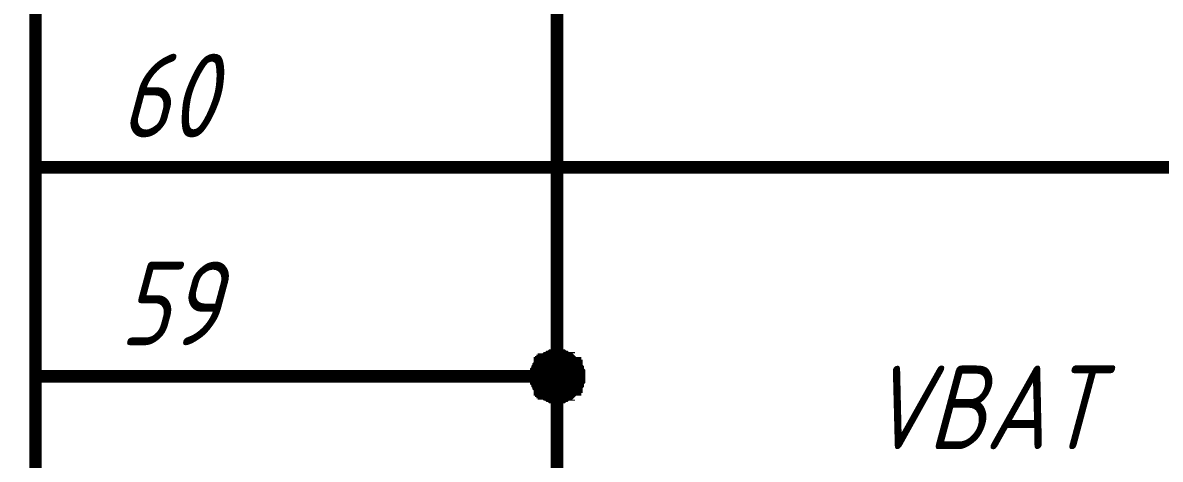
# Paper-space layout 'Layout1' of a CAD drawing. Extents: x -1 to 840, y -1 to 593.
# Drawn here: x 642.91 to 670.14, y 444 to 454.44 of the extents above; entities that cross this region are included whole.
import ezdxf

# ---------------------------------------------------------------- set-up
doc = ezdxf.new("R2010")
doc.units = 0
doc.header["$MEASUREMENT"] = 0
doc.layers.add('Sheet', color=255, linetype='CONTINUOUS')
doc.styles.add('GOST type A0', font='', dxfattribs={"oblique": 15, "height": 3.5})
doc.styles.get('GOST type A0').set_extended_font_data('GOST type A')

psp = doc.layouts.get("Layout1")

# ---------------------------------------------------------------- linework, layer by layer
at = {"layer": 'Sheet', "color": 7, "const_width": 0.3}
psp.add_lwpolyline([(585.728, 496.002), (643.213, 496.002), (643.213, 321.002), (585.728, 321.002), (585.728, 496.002)], close=True, dxfattribs=at)
at = {"layer": 'Sheet', "color": 7}
for points, const_width in [([(645.698, 455.988), (645.698, 455.988), (655.698, 455.988), (655.698, 445.985)], 0.3), ([(643.213, 450.986), (645.698, 450.986)], 0.3), ([(645.698, 450.986), (658.213, 450.986), (658.213, 450.986), (685.698, 450.986)], 0.3), ([(655.201, 445.985), (655.201, 446.016), (655.201, 446.047), (655.201, 446.047), (655.201, 446.078), (655.201, 446.109), (655.232, 446.14), (655.232, 446.171), (655.232, 446.171), (655.263, 446.202), (655.263, 446.233), (655.263, 446.233), (655.294, 446.264), (655.294, 446.295), (655.325, 446.295), (655.325, 446.326), (655.356, 446.326), (655.356, 446.357), (655.387, 446.357), (655.387, 446.389), (655.418, 446.389), (655.449, 446.42), (655.449, 446.42), (655.48, 446.42), (655.511, 446.451), (655.511, 446.451), (655.542, 446.451), (655.574, 446.482), (655.605, 446.482), (655.636, 446.482), (655.636, 446.482), (655.667, 446.482), (655.698, 446.482)], 0.3), ([(655.201, 445.985), (655.201, 446.016), (655.201, 446.047), (655.201, 446.047), (655.201, 446.078), (655.201, 446.109), (655.232, 446.14), (655.232, 446.171), (655.232, 446.171), (655.263, 446.202), (655.263, 446.233), (655.263, 446.233), (655.294, 446.264), (655.294, 446.295), (655.325, 446.295), (655.325, 446.326), (655.356, 446.326), (655.356, 446.357), (655.387, 446.357), (655.387, 446.389), (655.418, 446.389), (655.449, 446.42), (655.449, 446.42), (655.48, 446.42), (655.511, 446.451), (655.511, 446.451), (655.542, 446.451), (655.574, 446.482), (655.605, 446.482), (655.636, 446.482), (655.636, 446.482), (655.667, 446.482), (655.698, 446.482)], 0.3), ([(655.201, 445.985), (655.201, 446.016), (655.201, 446.047), (655.201, 446.047), (655.201, 446.078), (655.201, 446.109), (655.232, 446.14), (655.232, 446.171), (655.232, 446.171), (655.263, 446.202), (655.263, 446.233), (655.263, 446.233), (655.294, 446.264), (655.294, 446.295), (655.325, 446.295), (655.325, 446.326), (655.356, 446.326), (655.356, 446.357), (655.387, 446.357), (655.387, 446.389), (655.418, 446.389), (655.449, 446.42), (655.449, 446.42), (655.48, 446.42), (655.511, 446.451), (655.511, 446.451), (655.542, 446.451), (655.574, 446.482), (655.605, 446.482), (655.636, 446.482), (655.636, 446.482), (655.667, 446.482), (655.698, 446.482)], 0.3), ([(655.201, 445.985), (655.201, 446.016), (655.201, 446.047), (655.201, 446.047), (655.201, 446.078), (655.201, 446.109), (655.232, 446.14), (655.232, 446.171), (655.232, 446.171), (655.263, 446.202), (655.263, 446.233), (655.263, 446.233), (655.294, 446.264), (655.294, 446.295), (655.325, 446.295), (655.325, 446.326), (655.356, 446.326), (655.356, 446.357), (655.387, 446.357), (655.387, 446.389), (655.418, 446.389), (655.449, 446.42), (655.449, 446.42), (655.48, 446.42), (655.511, 446.451), (655.511, 446.451), (655.542, 446.451), (655.574, 446.482), (655.605, 446.482), (655.636, 446.482), (655.636, 446.482), (655.667, 446.482), (655.698, 446.482)], 0.3), ([(655.201, 445.985), (655.201, 446.016), (655.201, 446.047), (655.201, 446.047), (655.201, 446.078), (655.201, 446.109), (655.232, 446.14), (655.232, 446.171), (655.232, 446.171), (655.263, 446.202), (655.263, 446.233), (655.263, 446.233), (655.294, 446.264), (655.294, 446.295), (655.325, 446.295), (655.325, 446.326), (655.356, 446.326), (655.356, 446.357), (655.387, 446.357), (655.387, 446.389), (655.418, 446.389), (655.449, 446.42), (655.449, 446.42), (655.48, 446.42), (655.511, 446.451), (655.511, 446.451), (655.542, 446.451), (655.574, 446.482), (655.605, 446.482), (655.636, 446.482), (655.636, 446.482), (655.667, 446.482), (655.698, 446.482)], 0.0991), ([(655.201, 445.985), (655.201, 446.016), (655.201, 446.047), (655.201, 446.047), (655.201, 446.078), (655.201, 446.109), (655.232, 446.14), (655.232, 446.171), (655.232, 446.171), (655.263, 446.202), (655.263, 446.233), (655.263, 446.233), (655.294, 446.264), (655.294, 446.295), (655.325, 446.295), (655.325, 446.326), (655.356, 446.326), (655.356, 446.357), (655.387, 446.357), (655.387, 446.389), (655.418, 446.389), (655.449, 446.42), (655.449, 446.42), (655.48, 446.42), (655.511, 446.451), (655.511, 446.451), (655.542, 446.451), (655.574, 446.482), (655.605, 446.482), (655.636, 446.482), (655.636, 446.482), (655.667, 446.482), (655.698, 446.482)], 0.0991), ([(655.201, 445.985), (655.201, 446.016), (655.201, 446.047), (655.201, 446.047), (655.201, 446.078), (655.201, 446.109), (655.232, 446.14), (655.232, 446.171), (655.232, 446.171), (655.263, 446.202), (655.263, 446.233), (655.263, 446.233), (655.294, 446.264), (655.294, 446.295), (655.325, 446.295), (655.325, 446.326), (655.356, 446.326), (655.356, 446.357), (655.387, 446.357), (655.387, 446.389), (655.418, 446.389), (655.449, 446.42), (655.449, 446.42), (655.48, 446.42), (655.511, 446.451), (655.511, 446.451), (655.542, 446.451), (655.574, 446.482), (655.605, 446.482), (655.636, 446.482), (655.636, 446.482), (655.667, 446.482), (655.698, 446.482)], 0.0991), ([(655.201, 445.985), (655.201, 446.016), (655.201, 446.047), (655.201, 446.047), (655.201, 446.078), (655.201, 446.109), (655.232, 446.14), (655.232, 446.171), (655.232, 446.171), (655.263, 446.202), (655.263, 446.233), (655.263, 446.233), (655.294, 446.264), (655.294, 446.295), (655.325, 446.295), (655.325, 446.326), (655.356, 446.326), (655.356, 446.357), (655.387, 446.357), (655.387, 446.389), (655.418, 446.389), (655.449, 446.42), (655.449, 446.42), (655.48, 446.42), (655.511, 446.451), (655.511, 446.451), (655.542, 446.451), (655.574, 446.482), (655.605, 446.482), (655.636, 446.482), (655.636, 446.482), (655.667, 446.482), (655.698, 446.482)], 0.0991), ([(655.698, 446.482), (655.698, 446.482)], 0.3), ([(655.698, 446.482), (655.729, 446.482), (655.76, 446.482), (655.76, 446.482), (655.791, 446.482), (655.822, 446.482), (655.853, 446.451), (655.884, 446.451), (655.884, 446.451), (655.915, 446.42), (655.946, 446.42), (655.977, 446.42), (655.977, 446.389), (656.008, 446.389), (656.039, 446.357), (656.039, 446.357), (656.07, 446.326), (656.07, 446.326), (656.101, 446.295), (656.133, 446.295), (656.133, 446.264), (656.133, 446.233), (656.164, 446.233), (656.164, 446.202), (656.195, 446.171), (656.195, 446.171), (656.195, 446.14), (656.195, 446.109), (656.226, 446.078), (656.226, 446.047), (656.226, 446.047), (656.226, 446.016), (656.226, 445.985)], 0.3), ([(655.698, 446.482), (655.698, 446.482)], 0.3), ([(655.698, 446.482), (655.729, 446.482), (655.76, 446.482), (655.76, 446.482), (655.791, 446.482), (655.822, 446.482), (655.853, 446.451), (655.884, 446.451), (655.884, 446.451), (655.915, 446.42), (655.946, 446.42), (655.977, 446.42), (655.977, 446.389), (656.008, 446.389), (656.039, 446.357), (656.039, 446.357), (656.07, 446.326), (656.07, 446.326), (656.101, 446.295), (656.133, 446.295), (656.133, 446.264), (656.133, 446.233), (656.164, 446.233), (656.164, 446.202), (656.195, 446.171), (656.195, 446.171), (656.195, 446.14), (656.195, 446.109), (656.226, 446.078), (656.226, 446.047), (656.226, 446.047), (656.226, 446.016), (656.226, 445.985)], 0.3), ([(655.698, 446.482), (655.698, 446.482)], 0.3), ([(655.698, 446.482), (655.729, 446.482), (655.76, 446.482), (655.76, 446.482), (655.791, 446.482), (655.822, 446.482), (655.853, 446.451), (655.884, 446.451), (655.884, 446.451), (655.915, 446.42), (655.946, 446.42), (655.977, 446.42), (655.977, 446.389), (656.008, 446.389), (656.039, 446.357), (656.039, 446.357), (656.07, 446.326), (656.07, 446.326), (656.101, 446.295), (656.133, 446.295), (656.133, 446.264), (656.133, 446.233), (656.164, 446.233), (656.164, 446.202), (656.195, 446.171), (656.195, 446.171), (656.195, 446.14), (656.195, 446.109), (656.226, 446.078), (656.226, 446.047), (656.226, 446.047), (656.226, 446.016), (656.226, 445.985)], 0.3), ([(655.698, 446.482), (655.698, 446.482)], 0.3), ([(655.698, 446.482), (655.729, 446.482), (655.76, 446.482), (655.76, 446.482), (655.791, 446.482), (655.822, 446.482), (655.853, 446.451), (655.884, 446.451), (655.884, 446.451), (655.915, 446.42), (655.946, 446.42), (655.977, 446.42), (655.977, 446.389), (656.008, 446.389), (656.039, 446.357), (656.039, 446.357), (656.07, 446.326), (656.07, 446.326), (656.101, 446.295), (656.133, 446.295), (656.133, 446.264), (656.133, 446.233), (656.164, 446.233), (656.164, 446.202), (656.195, 446.171), (656.195, 446.171), (656.195, 446.14), (656.195, 446.109), (656.226, 446.078), (656.226, 446.047), (656.226, 446.047), (656.226, 446.016), (656.226, 445.985)], 0.3), ([(655.698, 446.482), (655.698, 446.482)], 0.0991), ([(655.698, 446.482), (655.729, 446.482), (655.76, 446.482), (655.76, 446.482), (655.791, 446.482), (655.822, 446.482), (655.853, 446.451), (655.884, 446.451), (655.884, 446.451), (655.915, 446.42), (655.946, 446.42), (655.977, 446.42), (655.977, 446.389), (656.008, 446.389), (656.039, 446.357), (656.039, 446.357), (656.07, 446.326), (656.07, 446.326), (656.101, 446.295), (656.133, 446.295), (656.133, 446.264), (656.133, 446.233), (656.164, 446.233), (656.164, 446.202), (656.195, 446.171), (656.195, 446.171), (656.195, 446.14), (656.195, 446.109), (656.226, 446.078), (656.226, 446.047), (656.226, 446.047), (656.226, 446.016), (656.226, 445.985)], 0.0991), ([(655.698, 446.482), (655.698, 446.482)], 0.0991), ([(655.698, 446.482), (655.729, 446.482), (655.76, 446.482), (655.76, 446.482), (655.791, 446.482), (655.822, 446.482), (655.853, 446.451), (655.884, 446.451), (655.884, 446.451), (655.915, 446.42), (655.946, 446.42), (655.977, 446.42), (655.977, 446.389), (656.008, 446.389), (656.039, 446.357), (656.039, 446.357), (656.07, 446.326), (656.07, 446.326), (656.101, 446.295), (656.133, 446.295), (656.133, 446.264), (656.133, 446.233), (656.164, 446.233), (656.164, 446.202), (656.195, 446.171), (656.195, 446.171), (656.195, 446.14), (656.195, 446.109), (656.226, 446.078), (656.226, 446.047), (656.226, 446.047), (656.226, 446.016), (656.226, 445.985)], 0.0991), ([(655.698, 446.482), (655.698, 446.482)], 0.0991), ([(655.698, 446.482), (655.729, 446.482), (655.76, 446.482), (655.76, 446.482), (655.791, 446.482), (655.822, 446.482), (655.853, 446.451), (655.884, 446.451), (655.884, 446.451), (655.915, 446.42), (655.946, 446.42), (655.977, 446.42), (655.977, 446.389), (656.008, 446.389), (656.039, 446.357), (656.039, 446.357), (656.07, 446.326), (656.07, 446.326), (656.101, 446.295), (656.133, 446.295), (656.133, 446.264), (656.133, 446.233), (656.164, 446.233), (656.164, 446.202), (656.195, 446.171), (656.195, 446.171), (656.195, 446.14), (656.195, 446.109), (656.226, 446.078), (656.226, 446.047), (656.226, 446.047), (656.226, 446.016), (656.226, 445.985)], 0.0991), ([(655.698, 446.482), (655.698, 446.482)], 0.0991), ([(655.698, 446.482), (655.729, 446.482), (655.76, 446.482), (655.76, 446.482), (655.791, 446.482), (655.822, 446.482), (655.853, 446.451), (655.884, 446.451), (655.884, 446.451), (655.915, 446.42), (655.946, 446.42), (655.977, 446.42), (655.977, 446.389), (656.008, 446.389), (656.039, 446.357), (656.039, 446.357), (656.07, 446.326), (656.07, 446.326), (656.101, 446.295), (656.133, 446.295), (656.133, 446.264), (656.133, 446.233), (656.164, 446.233), (656.164, 446.202), (656.195, 446.171), (656.195, 446.171), (656.195, 446.14), (656.195, 446.109), (656.226, 446.078), (656.226, 446.047), (656.226, 446.047), (656.226, 446.016), (656.226, 445.985)], 0.0991), ([(643.213, 445.985), (645.698, 445.985)], 0.3), ([(645.698, 445.985), (655.698, 445.985), (655.698, 440.983)], 0.3), ([(655.698, 445.488), (655.667, 445.488), (655.636, 445.488), (655.636, 445.488), (655.605, 445.488), (655.574, 445.488), (655.542, 445.519), (655.511, 445.519), (655.511, 445.519), (655.48, 445.55), (655.449, 445.55), (655.449, 445.55), (655.418, 445.581), (655.387, 445.581), (655.387, 445.612), (655.356, 445.612), (655.356, 445.643), (655.325, 445.643), (655.325, 445.674), (655.294, 445.674), (655.294, 445.705), (655.263, 445.736), (655.263, 445.736), (655.263, 445.767), (655.232, 445.798), (655.232, 445.798), (655.232, 445.829), (655.201, 445.86), (655.201, 445.891), (655.201, 445.923), (655.201, 445.923), (655.201, 445.954), (655.201, 445.985)], 0.3), ([(655.201, 445.985), (655.201, 445.985)], 0.3), ([(655.698, 445.488), (655.667, 445.488), (655.636, 445.488), (655.636, 445.488), (655.605, 445.488), (655.574, 445.488), (655.542, 445.519), (655.511, 445.519), (655.511, 445.519), (655.48, 445.55), (655.449, 445.55), (655.449, 445.55), (655.418, 445.581), (655.387, 445.581), (655.387, 445.612), (655.356, 445.612), (655.356, 445.643), (655.325, 445.643), (655.325, 445.674), (655.294, 445.674), (655.294, 445.705), (655.263, 445.736), (655.263, 445.736), (655.263, 445.767), (655.232, 445.798), (655.232, 445.798), (655.232, 445.829), (655.201, 445.86), (655.201, 445.891), (655.201, 445.923), (655.201, 445.923), (655.201, 445.954), (655.201, 445.985)], 0.3), ([(655.201, 445.985), (655.201, 445.985)], 0.3), ([(655.698, 445.488), (655.667, 445.488), (655.636, 445.488), (655.636, 445.488), (655.605, 445.488), (655.574, 445.488), (655.542, 445.519), (655.511, 445.519), (655.511, 445.519), (655.48, 445.55), (655.449, 445.55), (655.449, 445.55), (655.418, 445.581), (655.387, 445.581), (655.387, 445.612), (655.356, 445.612), (655.356, 445.643), (655.325, 445.643), (655.325, 445.674), (655.294, 445.674), (655.294, 445.705), (655.263, 445.736), (655.263, 445.736), (655.263, 445.767), (655.232, 445.798), (655.232, 445.798), (655.232, 445.829), (655.201, 445.86), (655.201, 445.891), (655.201, 445.923), (655.201, 445.923), (655.201, 445.954), (655.201, 445.985)], 0.3), ([(655.201, 445.985), (655.201, 445.985)], 0.3), ([(655.698, 445.488), (655.667, 445.488), (655.636, 445.488), (655.636, 445.488), (655.605, 445.488), (655.574, 445.488), (655.542, 445.519), (655.511, 445.519), (655.511, 445.519), (655.48, 445.55), (655.449, 445.55), (655.449, 445.55), (655.418, 445.581), (655.387, 445.581), (655.387, 445.612), (655.356, 445.612), (655.356, 445.643), (655.325, 445.643), (655.325, 445.674), (655.294, 445.674), (655.294, 445.705), (655.263, 445.736), (655.263, 445.736), (655.263, 445.767), (655.232, 445.798), (655.232, 445.798), (655.232, 445.829), (655.201, 445.86), (655.201, 445.891), (655.201, 445.923), (655.201, 445.923), (655.201, 445.954), (655.201, 445.985)], 0.3), ([(655.201, 445.985), (655.201, 445.985)], 0.3), ([(656.226, 445.985), (656.226, 445.954), (656.226, 445.923), (656.226, 445.923), (656.226, 445.891), (656.195, 445.86), (656.195, 445.829), (656.195, 445.798), (656.195, 445.798), (656.164, 445.767), (656.164, 445.736), (656.133, 445.736), (656.133, 445.705), (656.133, 445.674), (656.101, 445.674), (656.07, 445.643), (656.07, 445.643), (656.039, 445.612), (656.039, 445.612), (656.008, 445.581), (655.977, 445.581), (655.977, 445.55), (655.946, 445.55), (655.915, 445.55), (655.884, 445.519), (655.884, 445.519), (655.853, 445.519), (655.822, 445.488), (655.791, 445.488), (655.76, 445.488), (655.76, 445.488), (655.729, 445.488), (655.698, 445.488)], 0.3), ([(656.226, 445.985), (656.226, 445.954), (656.226, 445.923), (656.226, 445.923), (656.226, 445.891), (656.195, 445.86), (656.195, 445.829), (656.195, 445.798), (656.195, 445.798), (656.164, 445.767), (656.164, 445.736), (656.133, 445.736), (656.133, 445.705), (656.133, 445.674), (656.101, 445.674), (656.07, 445.643), (656.07, 445.643), (656.039, 445.612), (656.039, 445.612), (656.008, 445.581), (655.977, 445.581), (655.977, 445.55), (655.946, 445.55), (655.915, 445.55), (655.884, 445.519), (655.884, 445.519), (655.853, 445.519), (655.822, 445.488), (655.791, 445.488), (655.76, 445.488), (655.76, 445.488), (655.729, 445.488), (655.698, 445.488)], 0.3), ([(656.226, 445.985), (656.226, 445.954), (656.226, 445.923), (656.226, 445.923), (656.226, 445.891), (656.195, 445.86), (656.195, 445.829), (656.195, 445.798), (656.195, 445.798), (656.164, 445.767), (656.164, 445.736), (656.133, 445.736), (656.133, 445.705), (656.133, 445.674), (656.101, 445.674), (656.07, 445.643), (656.07, 445.643), (656.039, 445.612), (656.039, 445.612), (656.008, 445.581), (655.977, 445.581), (655.977, 445.55), (655.946, 445.55), (655.915, 445.55), (655.884, 445.519), (655.884, 445.519), (655.853, 445.519), (655.822, 445.488), (655.791, 445.488), (655.76, 445.488), (655.76, 445.488), (655.729, 445.488), (655.698, 445.488)], 0.3), ([(656.226, 445.985), (656.226, 445.954), (656.226, 445.923), (656.226, 445.923), (656.226, 445.891), (656.195, 445.86), (656.195, 445.829), (656.195, 445.798), (656.195, 445.798), (656.164, 445.767), (656.164, 445.736), (656.133, 445.736), (656.133, 445.705), (656.133, 445.674), (656.101, 445.674), (656.07, 445.643), (656.07, 445.643), (656.039, 445.612), (656.039, 445.612), (656.008, 445.581), (655.977, 445.581), (655.977, 445.55), (655.946, 445.55), (655.915, 445.55), (655.884, 445.519), (655.884, 445.519), (655.853, 445.519), (655.822, 445.488), (655.791, 445.488), (655.76, 445.488), (655.76, 445.488), (655.729, 445.488), (655.698, 445.488)], 0.3), ([(656.226, 445.985), (656.226, 445.985), (656.226, 445.985), (656.226, 445.985), (656.226, 445.985), (656.226, 445.985), (656.226, 445.985), (656.226, 445.985), (656.226, 445.985), (656.226, 445.985), (656.226, 445.985), (656.226, 445.985), (656.226, 445.985), (656.226, 445.985), (656.226, 445.985), (656.226, 445.985), (656.226, 445.985), (656.226, 445.985), (656.226, 445.985), (656.226, 445.985), (656.226, 445.985), (656.226, 445.985), (656.226, 445.985), (656.226, 445.985), (656.226, 445.985), (656.226, 445.985), (656.226, 445.985), (656.226, 445.985), (656.226, 445.985), (656.226, 445.985), (656.226, 445.985), (656.226, 445.985), (656.226, 445.985)], 0.3), ([(656.226, 445.985), (656.226, 445.985)], 0.3), ([(656.226, 445.985), (656.226, 445.985), (656.226, 445.985), (656.226, 445.985), (656.226, 445.985), (656.226, 445.985), (656.226, 445.985), (656.226, 445.985), (656.226, 445.985), (656.226, 445.985), (656.226, 445.985), (656.226, 445.985), (656.226, 445.985), (656.226, 445.985), (656.226, 445.985), (656.226, 445.985), (656.226, 445.985), (656.226, 445.985), (656.226, 445.985), (656.226, 445.985), (656.226, 445.985), (656.226, 445.985), (656.226, 445.985), (656.226, 445.985), (656.226, 445.985), (656.226, 445.985), (656.226, 445.985), (656.226, 445.985), (656.226, 445.985), (656.226, 445.985), (656.226, 445.985), (656.226, 445.985), (656.226, 445.985)], 0.3), ([(656.226, 445.985), (656.226, 445.985)], 0.3), ([(656.226, 445.985), (656.226, 445.985), (656.226, 445.985), (656.226, 445.985), (656.226, 445.985), (656.226, 445.985), (656.226, 445.985), (656.226, 445.985), (656.226, 445.985), (656.226, 445.985), (656.226, 445.985), (656.226, 445.985), (656.226, 445.985), (656.226, 445.985), (656.226, 445.985), (656.226, 445.985), (656.226, 445.985), (656.226, 445.985), (656.226, 445.985), (656.226, 445.985), (656.226, 445.985), (656.226, 445.985), (656.226, 445.985), (656.226, 445.985), (656.226, 445.985), (656.226, 445.985), (656.226, 445.985), (656.226, 445.985), (656.226, 445.985), (656.226, 445.985), (656.226, 445.985), (656.226, 445.985), (656.226, 445.985)], 0.3), ([(656.226, 445.985), (656.226, 445.985)], 0.3), ([(656.226, 445.985), (656.226, 445.985), (656.226, 445.985), (656.226, 445.985), (656.226, 445.985), (656.226, 445.985), (656.226, 445.985), (656.226, 445.985), (656.226, 445.985), (656.226, 445.985), (656.226, 445.985), (656.226, 445.985), (656.226, 445.985), (656.226, 445.985), (656.226, 445.985), (656.226, 445.985), (656.226, 445.985), (656.226, 445.985), (656.226, 445.985), (656.226, 445.985), (656.226, 445.985), (656.226, 445.985), (656.226, 445.985), (656.226, 445.985), (656.226, 445.985), (656.226, 445.985), (656.226, 445.985), (656.226, 445.985), (656.226, 445.985), (656.226, 445.985), (656.226, 445.985), (656.226, 445.985), (656.226, 445.985)], 0.3), ([(656.226, 445.985), (656.226, 445.985)], 0.3), ([(655.698, 445.488), (655.667, 445.488), (655.636, 445.488), (655.636, 445.488), (655.605, 445.488), (655.574, 445.488), (655.542, 445.519), (655.511, 445.519), (655.511, 445.519), (655.48, 445.55), (655.449, 445.55), (655.449, 445.55), (655.418, 445.581), (655.387, 445.581), (655.387, 445.612), (655.356, 445.612), (655.356, 445.643), (655.325, 445.643), (655.325, 445.674), (655.294, 445.674), (655.294, 445.705), (655.263, 445.736), (655.263, 445.736), (655.263, 445.767), (655.232, 445.798), (655.232, 445.798), (655.232, 445.829), (655.201, 445.86), (655.201, 445.891), (655.201, 445.923), (655.201, 445.923), (655.201, 445.954), (655.201, 445.985)], 0.0991), ([(655.201, 445.985), (655.201, 445.985)], 0.0991), ([(655.698, 445.488), (655.667, 445.488), (655.636, 445.488), (655.636, 445.488), (655.605, 445.488), (655.574, 445.488), (655.542, 445.519), (655.511, 445.519), (655.511, 445.519), (655.48, 445.55), (655.449, 445.55), (655.449, 445.55), (655.418, 445.581), (655.387, 445.581), (655.387, 445.612), (655.356, 445.612), (655.356, 445.643), (655.325, 445.643), (655.325, 445.674), (655.294, 445.674), (655.294, 445.705), (655.263, 445.736), (655.263, 445.736), (655.263, 445.767), (655.232, 445.798), (655.232, 445.798), (655.232, 445.829), (655.201, 445.86), (655.201, 445.891), (655.201, 445.923), (655.201, 445.923), (655.201, 445.954), (655.201, 445.985)], 0.0991), ([(655.201, 445.985), (655.201, 445.985)], 0.0991), ([(655.698, 445.488), (655.667, 445.488), (655.636, 445.488), (655.636, 445.488), (655.605, 445.488), (655.574, 445.488), (655.542, 445.519), (655.511, 445.519), (655.511, 445.519), (655.48, 445.55), (655.449, 445.55), (655.449, 445.55), (655.418, 445.581), (655.387, 445.581), (655.387, 445.612), (655.356, 445.612), (655.356, 445.643), (655.325, 445.643), (655.325, 445.674), (655.294, 445.674), (655.294, 445.705), (655.263, 445.736), (655.263, 445.736), (655.263, 445.767), (655.232, 445.798), (655.232, 445.798), (655.232, 445.829), (655.201, 445.86), (655.201, 445.891), (655.201, 445.923), (655.201, 445.923), (655.201, 445.954), (655.201, 445.985)], 0.0991), ([(655.201, 445.985), (655.201, 445.985)], 0.0991), ([(655.698, 445.488), (655.667, 445.488), (655.636, 445.488), (655.636, 445.488), (655.605, 445.488), (655.574, 445.488), (655.542, 445.519), (655.511, 445.519), (655.511, 445.519), (655.48, 445.55), (655.449, 445.55), (655.449, 445.55), (655.418, 445.581), (655.387, 445.581), (655.387, 445.612), (655.356, 445.612), (655.356, 445.643), (655.325, 445.643), (655.325, 445.674), (655.294, 445.674), (655.294, 445.705), (655.263, 445.736), (655.263, 445.736), (655.263, 445.767), (655.232, 445.798), (655.232, 445.798), (655.232, 445.829), (655.201, 445.86), (655.201, 445.891), (655.201, 445.923), (655.201, 445.923), (655.201, 445.954), (655.201, 445.985)], 0.0991), ([(655.201, 445.985), (655.201, 445.985)], 0.0991), ([(656.226, 445.985), (656.226, 445.954), (656.226, 445.923), (656.226, 445.923), (656.226, 445.891), (656.195, 445.86), (656.195, 445.829), (656.195, 445.798), (656.195, 445.798), (656.164, 445.767), (656.164, 445.736), (656.133, 445.736), (656.133, 445.705), (656.133, 445.674), (656.101, 445.674), (656.07, 445.643), (656.07, 445.643), (656.039, 445.612), (656.039, 445.612), (656.008, 445.581), (655.977, 445.581), (655.977, 445.55), (655.946, 445.55), (655.915, 445.55), (655.884, 445.519), (655.884, 445.519), (655.853, 445.519), (655.822, 445.488), (655.791, 445.488), (655.76, 445.488), (655.76, 445.488), (655.729, 445.488), (655.698, 445.488)], 0.0991), ([(656.226, 445.985), (656.226, 445.954), (656.226, 445.923), (656.226, 445.923), (656.226, 445.891), (656.195, 445.86), (656.195, 445.829), (656.195, 445.798), (656.195, 445.798), (656.164, 445.767), (656.164, 445.736), (656.133, 445.736), (656.133, 445.705), (656.133, 445.674), (656.101, 445.674), (656.07, 445.643), (656.07, 445.643), (656.039, 445.612), (656.039, 445.612), (656.008, 445.581), (655.977, 445.581), (655.977, 445.55), (655.946, 445.55), (655.915, 445.55), (655.884, 445.519), (655.884, 445.519), (655.853, 445.519), (655.822, 445.488), (655.791, 445.488), (655.76, 445.488), (655.76, 445.488), (655.729, 445.488), (655.698, 445.488)], 0.0991), ([(656.226, 445.985), (656.226, 445.954), (656.226, 445.923), (656.226, 445.923), (656.226, 445.891), (656.195, 445.86), (656.195, 445.829), (656.195, 445.798), (656.195, 445.798), (656.164, 445.767), (656.164, 445.736), (656.133, 445.736), (656.133, 445.705), (656.133, 445.674), (656.101, 445.674), (656.07, 445.643), (656.07, 445.643), (656.039, 445.612), (656.039, 445.612), (656.008, 445.581), (655.977, 445.581), (655.977, 445.55), (655.946, 445.55), (655.915, 445.55), (655.884, 445.519), (655.884, 445.519), (655.853, 445.519), (655.822, 445.488), (655.791, 445.488), (655.76, 445.488), (655.76, 445.488), (655.729, 445.488), (655.698, 445.488)], 0.0991), ([(656.226, 445.985), (656.226, 445.954), (656.226, 445.923), (656.226, 445.923), (656.226, 445.891), (656.195, 445.86), (656.195, 445.829), (656.195, 445.798), (656.195, 445.798), (656.164, 445.767), (656.164, 445.736), (656.133, 445.736), (656.133, 445.705), (656.133, 445.674), (656.101, 445.674), (656.07, 445.643), (656.07, 445.643), (656.039, 445.612), (656.039, 445.612), (656.008, 445.581), (655.977, 445.581), (655.977, 445.55), (655.946, 445.55), (655.915, 445.55), (655.884, 445.519), (655.884, 445.519), (655.853, 445.519), (655.822, 445.488), (655.791, 445.488), (655.76, 445.488), (655.76, 445.488), (655.729, 445.488), (655.698, 445.488)], 0.0991), ([(656.226, 445.985), (656.226, 445.985), (656.226, 445.985), (656.226, 445.985), (656.226, 445.985), (656.226, 445.985), (656.226, 445.985), (656.226, 445.985), (656.226, 445.985), (656.226, 445.985), (656.226, 445.985), (656.226, 445.985), (656.226, 445.985), (656.226, 445.985), (656.226, 445.985), (656.226, 445.985), (656.226, 445.985), (656.226, 445.985), (656.226, 445.985), (656.226, 445.985), (656.226, 445.985), (656.226, 445.985), (656.226, 445.985), (656.226, 445.985), (656.226, 445.985), (656.226, 445.985), (656.226, 445.985), (656.226, 445.985), (656.226, 445.985), (656.226, 445.985), (656.226, 445.985), (656.226, 445.985), (656.226, 445.985)], 0.0991), ([(656.226, 445.985), (656.226, 445.985)], 0.0991), ([(656.226, 445.985), (656.226, 445.985), (656.226, 445.985), (656.226, 445.985), (656.226, 445.985), (656.226, 445.985), (656.226, 445.985), (656.226, 445.985), (656.226, 445.985), (656.226, 445.985), (656.226, 445.985), (656.226, 445.985), (656.226, 445.985), (656.226, 445.985), (656.226, 445.985), (656.226, 445.985), (656.226, 445.985), (656.226, 445.985), (656.226, 445.985), (656.226, 445.985), (656.226, 445.985), (656.226, 445.985), (656.226, 445.985), (656.226, 445.985), (656.226, 445.985), (656.226, 445.985), (656.226, 445.985), (656.226, 445.985), (656.226, 445.985), (656.226, 445.985), (656.226, 445.985), (656.226, 445.985), (656.226, 445.985)], 0.0991), ([(656.226, 445.985), (656.226, 445.985)], 0.0991), ([(656.226, 445.985), (656.226, 445.985), (656.226, 445.985), (656.226, 445.985), (656.226, 445.985), (656.226, 445.985), (656.226, 445.985), (656.226, 445.985), (656.226, 445.985), (656.226, 445.985), (656.226, 445.985), (656.226, 445.985), (656.226, 445.985), (656.226, 445.985), (656.226, 445.985), (656.226, 445.985), (656.226, 445.985), (656.226, 445.985), (656.226, 445.985), (656.226, 445.985), (656.226, 445.985), (656.226, 445.985), (656.226, 445.985), (656.226, 445.985), (656.226, 445.985), (656.226, 445.985), (656.226, 445.985), (656.226, 445.985), (656.226, 445.985), (656.226, 445.985), (656.226, 445.985), (656.226, 445.985), (656.226, 445.985)], 0.0991), ([(656.226, 445.985), (656.226, 445.985)], 0.0991), ([(656.226, 445.985), (656.226, 445.985), (656.226, 445.985), (656.226, 445.985), (656.226, 445.985), (656.226, 445.985), (656.226, 445.985), (656.226, 445.985), (656.226, 445.985), (656.226, 445.985), (656.226, 445.985), (656.226, 445.985), (656.226, 445.985), (656.226, 445.985), (656.226, 445.985), (656.226, 445.985), (656.226, 445.985), (656.226, 445.985), (656.226, 445.985), (656.226, 445.985), (656.226, 445.985), (656.226, 445.985), (656.226, 445.985), (656.226, 445.985), (656.226, 445.985), (656.226, 445.985), (656.226, 445.985), (656.226, 445.985), (656.226, 445.985), (656.226, 445.985), (656.226, 445.985), (656.226, 445.985), (656.226, 445.985)], 0.0991), ([(656.226, 445.985), (656.226, 445.985)], 0.0991)]:
    psp.add_lwpolyline(points, dxfattribs=dict(at, const_width=const_width))
at = {"layer": 'Sheet', "color": 7, "const_width": 0.508}
psp.add_lwpolyline([(655.517, 446.003, 1), (656.025, 446.003, 1)], format="xyb", close=True, dxfattribs=at)

# ---------------------------------------------------------------- texts
at = {"layer": 'Sheet', "color": 7, "style": 'GOST type A0', "oblique": 15}
for s, p in [('60', (645.232, 451.701)), ('59', (645.232, 446.73)), ('VBAT', (663.12, 444.245))]:
    psp.add_text(s, height=2, dxfattribs=at).set_placement(p)

doc.saveas('drawing.dxf')
